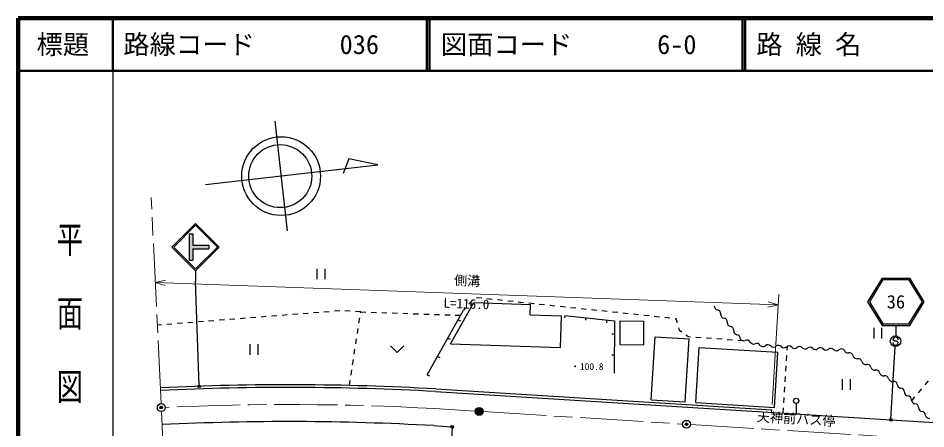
# Model space of a CAD drawing. Units: millimetres on the paper. Extents: x 40 to 680, y 20 to 380.
# Drawn here: x 40 to 212.6, y 301.9 to 380 of the extents above; entities that cross this region are included whole.
import ezdxf
from ezdxf.enums import TextEntityAlignment as Align

# ---------------------------------------------------------------- set-up
doc = ezdxf.new("R2010")
doc.units = ezdxf.units.MM
doc.header["$PDMODE"] = 32
doc.header["$PDSIZE"] = 0.5
doc.linetypes.add('CHAIN', pattern=[18.5, 12, -1.5, 3.5, -1.5])
for name, color, linetype, lineweight in [('M-BGD', 7, 'Continuous', 25), ('M-BMK', 2, 'CHAIN', 13), ('M-BMK-SRVR', 3, 'Continuous', 25), ('M-STR-HTXT', 7, 'Continuous', 13), ('M-STR-STRC', 7, 'Continuous', 25), ('M-TTL', 2, 'Continuous', 140), ('M-TTL-BAND', 7, 'Continuous', 25), ('M-TTL-LINE', 7, 'Continuous', 50)]:
    doc.layers.add(name, color=color, linetype=linetype, lineweight=lineweight)
doc.layers.add('M-OTRS', color=6, linetype='Continuous')
doc.layers.add('M-TTL-TXT', color=7, linetype='Continuous')
doc.styles.add('@ＭＳ ゴシック', font='')
doc.styles.add('ＭＳ ゴシック', font='')
doc.styles.get('@ＭＳ ゴシック').set_extended_font_data('@MS Gothic')
doc.styles.get('ＭＳ ゴシック').set_extended_font_data('MS Gothic')

msp = doc.modelspace()

# ---------------------------------------------------------------- hatches: boundary and pattern name
at = {"layer": 'M-STR-STRC'}
msp.add_hatch(color=256, dxfattribs=at).paths.add_polyline_path([(72.501, 338.964), (73.251, 338.964), (73.251, 336.839), (76.251, 336.839), (76.251, 336.089), (73.251, 336.089), (73.251, 333.964), (72.501, 333.964)])

# ---------------------------------------------------------------- linework, layer by layer
at = {"layer": 'M-BGD'}
for p, q in [((88.825, 360.425), (91.175, 339.575)), ((102.861, 353.265), (101.825, 350.452)), ((108.396, 352.073), (102.861, 353.265)), ((75.604, 348.378), (108.396, 352.073)), ((96.819, 332.326), (96.819, 330.326)), ((98.319, 332.326), (98.319, 330.326)), ((126.39, 326.373), (125.728, 325.624)), ((128.161, 326.721), (127.167, 326.826)), ((130.15, 326.51), (129.156, 326.615)), ((132.139, 326.299), (131.145, 326.404)), ((122.24, 318.04), (126.662, 325.901)), ((125.066, 324.874), (124.711, 324.473)), ((126.662, 325.901), (137.421, 325.554)), ((134.128, 326.088), (133.134, 326.193)), ((136.117, 325.877), (135.122, 325.982)), ((138.106, 325.666), (137.111, 325.771)), ((137.356, 323.555), (137.421, 325.554)), ((140.095, 325.455), (139.1, 325.56)), ((142.083, 325.244), (141.089, 325.349)), ((144.072, 325.033), (143.078, 325.139)), ((146.061, 324.822), (145.067, 324.928)), ((148.05, 324.611), (147.055, 324.717)), ((83.208, 322.912), (82.211, 322.834)), ((85.202, 323.068), (84.205, 322.99)), ((87.195, 323.224), (86.199, 323.146)), ((89.189, 323.381), (88.192, 323.303)), ((91.183, 323.537), (90.186, 323.459)), ((93.177, 323.693), (92.18, 323.615)), ((95.171, 323.85), (94.174, 323.772)), ((97.165, 324.006), (96.168, 323.928)), ((99.159, 324.162), (98.162, 324.084)), ((101.153, 324.319), (100.156, 324.24)), ((103.147, 324.254), (102.15, 324.324)), ((105.143, 324.114), (104.145, 324.184)), ((104.816, 321.983), (104.968, 322.972)), ((105.119, 323.96), (105.143, 324.114)), ((105.143, 324.114), (106.142, 324.081)), ((107.141, 324.048), (108.141, 324.015)), ((109.14, 323.983), (110.14, 323.95)), ((111.139, 323.917), (112.139, 323.884)), ((113.138, 323.851), (114.138, 323.819)), ((115.137, 323.786), (116.137, 323.753)), ((117.136, 323.72), (118.136, 323.687)), ((117.797, 312.18), (124.711, 324.473)), ((119.135, 323.655), (120.134, 323.622)), ((121.134, 323.589), (122.133, 323.556)), ((123.133, 323.523), (124.132, 323.491)), ((137.356, 323.555), (143.353, 323.362)), ((143.159, 317.365), (143.353, 323.362)), ((143.989, 323.467), (143.933, 322.97)), ((143.989, 323.467), (153.434, 322.402)), ((147.964, 323.019), (147.908, 322.522)), ((150.039, 324.4), (149.044, 324.506)), ((152.028, 324.189), (151.033, 324.295)), ((154.016, 323.978), (153.022, 324.084)), ((156.005, 323.767), (155.011, 323.873)), ((157.994, 323.556), (157, 323.662)), ((159.983, 323.346), (158.989, 323.451)), ((161.972, 323.135), (160.977, 323.24)), ((163.961, 322.924), (162.966, 323.029)), ((165.162, 322.796), (164.955, 322.818)), ((67.257, 321.662), (66.464, 321.599)), ((69.251, 321.818), (68.254, 321.74)), ((71.244, 321.974), (70.247, 321.896)), ((73.238, 322.13), (72.241, 322.052)), ((75.232, 322.287), (74.235, 322.209)), ((77.226, 322.443), (76.229, 322.365)), ((79.22, 322.599), (78.223, 322.521)), ((81.214, 322.756), (80.217, 322.677)), ((123.68, 322.639), (124.116, 322.394)), ((151.939, 322.57), (151.883, 322.074)), ((153.434, 322.402), (153.363, 312.46)), ((154.434, 322.395), (154.402, 317.895)), ((154.434, 322.395), (158.934, 322.363)), ((158.934, 322.363), (158.902, 317.863)), ((165.381, 322.035), (165.162, 322.796)), ((104.514, 320.006), (104.665, 320.995)), ((153.416, 319.906), (152.916, 319.91)), ((160.38, 307.424), (161.125, 319.401)), ((161.125, 319.401), (167.613, 318.997)), ((165.804, 320.564), (165.657, 321.074)), ((166.185, 320.289), (165.804, 320.564)), ((167.455, 319.372), (166.995, 319.704)), ((167.887, 319.341), (167.455, 319.372)), ((202.699, 321.072), (202.699, 319.072)), ((204.199, 321.072), (204.199, 319.072)), ((84.072, 317.971), (84.072, 315.971)), ((85.572, 317.971), (85.572, 315.971)), ((104.211, 318.029), (104.362, 319.018)), ((110.842, 317.68), (112.092, 316.43)), ((113.342, 317.68), (112.092, 316.43)), ((121.719, 319.153), (122.154, 318.908)), ((122.24, 318.04), (143.159, 317.365)), ((154.402, 317.895), (158.902, 317.863)), ((166.867, 307.02), (167.613, 318.997)), ((169.882, 319.198), (168.884, 319.269)), ((171.877, 319.054), (170.879, 319.126)), ((173.871, 318.911), (172.874, 318.983)), ((175.866, 318.768), (174.869, 318.84)), ((177.861, 318.625), (176.864, 318.696)), ((103.908, 316.052), (104.06, 317.041)), ((153.388, 315.906), (152.888, 315.91)), ((168.864, 306.896), (169.516, 317.376)), ((169.516, 317.376), (184.487, 316.444)), ((183.835, 305.964), (184.487, 316.444)), ((186.252, 316.835), (186.299, 317.584)), ((103.606, 314.075), (103.757, 315.064)), ((119.758, 315.667), (120.193, 315.422)), ((186.129, 314.839), (186.19, 315.837)), ((103.303, 312.098), (103.454, 313.087)), ((186.005, 312.843), (186.067, 313.841)), ((103.001, 310.121), (103.152, 311.11)), ((117.797, 312.18), (118.232, 311.935)), ((185.881, 310.847), (185.943, 311.845)), ((196.727, 311.311), (196.727, 309.311)), ((198.227, 311.311), (198.227, 309.311)), ((212.493, 310.225), (213.139, 310.989)), ((119.416, 309.472), (183.304, 305.496)), ((185.757, 308.851), (185.819, 309.849)), ((211.201, 308.699), (211.847, 309.462)), ((119.387, 308.972), (214.214, 303.072)), ((160.38, 307.424), (166.867, 307.02)), ((185.633, 306.854), (185.695, 307.852)), ((209.909, 307.172), (210.555, 307.936)), ((168.864, 306.896), (183.835, 305.964)), ((185.51, 304.858), (185.572, 305.856)), ((187.972, 306.705), (187.972, 304.705)), ((183.273, 304.997), (183.304, 305.496)), ((187.222, 304.705), (188.722, 304.705)), ((119.004, 302.484), (122.39, 302.273))]:
    msp.add_line(p, q, dxfattribs=at)
for centre, radius in [((90.005, 349.958), 7.493), ((89.847, 349.949), 5.995), ((187.972, 307.205), 0.5)]:
    msp.add_circle(centre, radius, dxfattribs=at)
for centre, radius, start, end in [((173.107, 325.222), 0.725, 174.53134, 261.73698), ((172.899, 323.787), 0.725, 354.53134, 81.73698), ((174.342, 323.649), 0.725, 174.53134, 261.73698), ((174.134, 322.214), 0.725, 354.53134, 81.73698), ((175.577, 322.076), 0.725, 174.53134, 261.73698), ((175.369, 320.641), 0.725, 354.53134, 81.73698), ((176.812, 320.503), 0.725, 174.53134, 261.73698), ((176.604, 319.068), 0.725, 354.53134, 81.73698), ((177.964, 319.342), 0.725, 208.29541, 295.50104), ((178.588, 318.034), 0.725, 28.29541, 115.50104), ((179.865, 318.721), 0.725, 208.29541, 295.50104), ((180.489, 317.412), 0.725, 28.29541, 115.50104), ((181.657, 318.252), 0.725, 223.14695, 310.35259), ((182.596, 317.147), 0.725, 43.14695, 130.35259), ((183.653, 318.138), 0.725, 223.14695, 310.35259), ((184.592, 317.033), 0.725, 43.14695, 130.35259), ((186.589, 316.92), 0.725, 43.14695, 130.35259), ((185.65, 318.025), 0.725, 223.14695, 310.35259), ((187.647, 317.912), 0.725, 223.14695, 310.35259), ((188.586, 316.807), 0.725, 43.14695, 130.35259), ((189.644, 317.798), 0.725, 223.14695, 310.35259), ((190.583, 316.693), 0.725, 43.14695, 130.35259), ((191.641, 317.685), 0.725, 223.14695, 310.35259), ((192.579, 316.58), 0.725, 43.14695, 130.35259), ((193.637, 317.571), 0.725, 223.14695, 310.35259), ((194.576, 316.466), 0.725, 43.14695, 130.35259), ((195.634, 317.458), 0.725, 223.14695, 310.35259), ((196.573, 316.353), 0.725, 43.14695, 130.35259), ((197.806, 317.02), 0.725, 193.67547, 280.88111), ((198.08, 315.596), 0.725, 13.67547, 100.88111), ((199.489, 315.939), 0.725, 193.67547, 280.88111), ((199.763, 314.515), 0.725, 13.67547, 100.88111), ((201.172, 314.858), 0.725, 193.67547, 280.88111), ((201.445, 313.434), 0.725, 13.67547, 100.88111), ((202.854, 313.777), 0.725, 193.67547, 280.88111), ((203.128, 312.353), 0.725, 13.67547, 100.88111), ((204.537, 312.696), 0.725, 193.67547, 280.88111), ((204.811, 311.272), 0.725, 13.67547, 100.88111), ((206.219, 311.615), 0.725, 193.67547, 280.88111), ((206.493, 310.191), 0.725, 13.67547, 100.88111), ((91.29, -193.493), 503.75, 86.79925, 92.75934), ((91.29, -193.493), 503.25, 86.79943, 92.75934), ((207.922, 310.343), 0.725, 178.51314, 265.71878), ((207.814, 308.897), 0.725, 358.51314, 85.71878), ((209.264, 308.86), 0.725, 178.51314, 265.71878), ((209.155, 307.414), 0.725, 358.51314, 85.71878), ((210.605, 307.376), 0.725, 178.51314, 265.71878), ((210.497, 305.93), 0.725, 358.51314, 85.71878), ((211.946, 305.893), 0.725, 178.51314, 265.71878), ((211.838, 304.447), 0.725, 358.51314, 85.71878), ((213.27, 304.589), 0.725, 192.82638, 280.03202), ((91.29, -193.493), 496.75, 86.80177, 92.75934)]:
    msp.add_arc(centre, radius, start, end, dxfattribs=at)
at = {"layer": 'M-BMK'}
for p, q in [((67.183, 306.677), (65.293, 345.881)), ((119.195, 305.728), (126.93, 305.247)), ((67.255, 305.179), (69.145, 265.974)), ((128.427, 305.154), (166.354, 302.794)), ((167.851, 302.701), (266.161, 296.584))]:
    msp.add_line(p, q, dxfattribs=at)
msp.add_arc((91.29, -193.493), 500, 86.80059, 92.6734, dxfattribs=at)
at = {"layer": 'M-BMK-SRVR'}
for centre, radius in [((67.219, 305.928), 0.75), ((127.679, 305.2), 0.75), ((127.679, 305.2), 0.6), ((127.679, 305.2), 0.45), ((127.679, 305.2), 0.3), ((127.679, 305.2), 0.15), ((127.679, 305.2), 0.1), ((167.102, 302.747), 0.75)]:
    msp.add_circle(centre, radius, dxfattribs=at)
for p in [(67.219, 305.928), (127.679, 305.2), (167.102, 302.747)]:
    msp.add_point(p, dxfattribs=at)
at = {"layer": 'M-OTRS'}
msp.add_point((67.219, 305.928), dxfattribs=at)
at = {"layer": 'M-STR-HTXT'}
for p, q in [((68.021, 330.181), (66.072, 329.733)), ((184.547, 325.465), (66.072, 329.733)), ((66.072, 329.733), (67.984, 329.146)), ((183.367, 306.494), (184.671, 327.461)), ((182.598, 325.017), (184.547, 325.465)), ((184.547, 325.465), (182.635, 326.051))]:
    msp.add_line(p, q, dxfattribs=at)
at = {"layer": 'M-STR-STRC'}
for p, q in [((69.251, 336.464), (73.751, 340.964)), ((69.605, 336.464), (73.751, 340.61)), ((78.251, 336.464), (73.751, 340.964)), ((77.898, 336.464), (73.751, 340.61)), ((72.501, 338.964), (72.501, 333.964)), ((72.501, 338.964), (73.251, 338.964)), ((73.251, 338.964), (73.251, 336.839)), ((73.251, 336.839), (76.251, 336.839)), ((76.251, 336.839), (76.251, 336.089)), ((69.252, 336.464), (73.751, 331.964)), ((69.605, 336.464), (73.751, 332.317)), ((73.251, 336.089), (76.251, 336.089)), ((73.251, 336.089), (73.251, 333.964)), ((73.751, 331.964), (78.251, 336.464)), ((73.751, 332.317), (77.898, 336.464)), ((72.501, 333.964), (73.251, 333.964)), ((73.752, 331.964), (73.752, 329.964)), ((74.416, 310.125), (73.752, 329.964)), ((204.293, 330.556), (201.529, 326.056)), ((204.461, 330.256), (201.881, 326.056)), ((204.293, 330.556), (209.565, 330.556)), ((204.461, 330.256), (209.397, 330.256)), ((211.977, 326.056), (209.397, 330.256)), ((212.329, 326.056), (209.565, 330.556)), ((201.529, 326.056), (204.293, 321.556)), ((201.881, 326.056), (204.461, 321.856)), ((209.397, 321.856), (211.977, 326.056)), ((209.565, 321.556), (212.329, 326.056)), ((204.293, 321.556), (209.565, 321.556)), ((204.461, 321.856), (209.397, 321.856)), ((206.929, 321.556), (206.929, 319.556)), ((206.472, 318.699), (206.372, 318.817)), ((206.717, 318.56), (206.472, 318.699)), ((207.017, 318.557), (206.717, 318.56)), ((207.263, 318.445), (207.017, 318.557)), ((207.369, 318.309), (207.263, 318.445)), ((205.945, 303.737), (206.805, 317.56)), ((122.53, 302.114), (121.67, 288.291))]:
    msp.add_line(p, q, dxfattribs=at)
for centre, radius in [((206.867, 318.558), 1), ((74.422, 309.975), 0.15), ((74.422, 309.975), 0.12), ((74.422, 309.975), 0.09), ((74.422, 309.975), 0.06), ((74.422, 309.975), 0.03), ((122.539, 302.264), 0.15), ((122.539, 302.264), 0.12), ((122.539, 302.264), 0.09), ((122.539, 302.264), 0.06), ((122.539, 302.264), 0.03), ((205.936, 303.587), 0.15), ((205.936, 303.587), 0.12), ((205.936, 303.587), 0.09), ((205.936, 303.587), 0.06), ((205.936, 303.587), 0.03)]:
    msp.add_circle(centre, radius, dxfattribs=at)
for centre, start, end in [((206.869, 318.313), 179.55488, 359.55488), ((206.872, 318.813), 359.55488, 179.55488)]:
    msp.add_arc(centre, 0.5, start, end, dxfattribs=at)
for p in [(74.422, 309.975), (205.936, 303.587), (122.539, 302.264)]:
    msp.add_point(p, dxfattribs=at)
at = {"layer": 'M-TTL'}
for p, q in [((40, 380), (40, 20)), ((680, 380), (40, 380))]:
    msp.add_line(p, q, dxfattribs=at)
at = {"layer": 'M-TTL-BAND'}
msp.add_line((58, 370), (58, 20), dxfattribs=at)
at = {"layer": 'M-TTL-LINE'}
for p, q in [((58, 380), (58, 370)), ((117.75, 380), (117.75, 370)), ((118.25, 380), (118.25, 370)), ((177.75, 380), (177.75, 370)), ((178.25, 380), (178.25, 370)), ((40, 370), (680, 370))]:
    msp.add_line(p, q, dxfattribs=at)

# ---------------------------------------------------------------- texts
at = {"layer": 'M-BGD', "style": 'ＭＳ ゴシック'}
msp.add_text('・100.8', height=1.32, dxfattribs=at).set_placement((144.991, 313.719), align=Align.MIDDLE_LEFT)
msp.add_text('天神前バス停', height=1.833, rotation=356.44, dxfattribs=at).set_placement((188.027, 304.702), align=Align.TOP_CENTER)
at = {"layer": 'M-STR-HTXT', "style": 'ＭＳ ゴシック'}
msp.add_text('側溝', height=1.833, rotation=357.937, dxfattribs=at).set_placement((125.345, 328.598), align=Align.BOTTOM_CENTER)
at = {"layer": 'M-STR-HTXT', "style": '@ＭＳ ゴシック'}
msp.add_text('L=116.0', height=1.833, rotation=357.937, dxfattribs=at).set_placement((125.273, 326.6), align=Align.TOP_CENTER)
at = {"layer": 'M-STR-STRC', "style": 'ＭＳ ゴシック'}
msp.add_text('36', height=2.566, dxfattribs=at).set_placement((206.929, 326.056), align=Align.MIDDLE_CENTER)
at = {"layer": 'M-TTL-BAND', "style": '@ＭＳ ゴシック', "width": 1.4}
msp.add_text('平  面  図', height=3.666, rotation=270, dxfattribs=at).set_placement((49.777, 306.475), align=Align.MIDDLE_RIGHT)
at = {"layer": 'M-TTL-TXT', "style": 'ＭＳ ゴシック'}
msp.add_text('標題', height=3.666, dxfattribs=at).set_placement((48.5, 375), align=Align.MIDDLE_CENTER)
for s, p in [('路線コード', (60, 375)), ('036', (101.142, 375)), ('図面コード', (120.38, 375)), ('6-0', (161.521, 375)), ('路 線 名', (180.38, 375))]:
    msp.add_text(s, height=3.666, dxfattribs=at).set_placement(p, align=Align.MIDDLE_LEFT)

doc.saveas('drawing.dxf')
